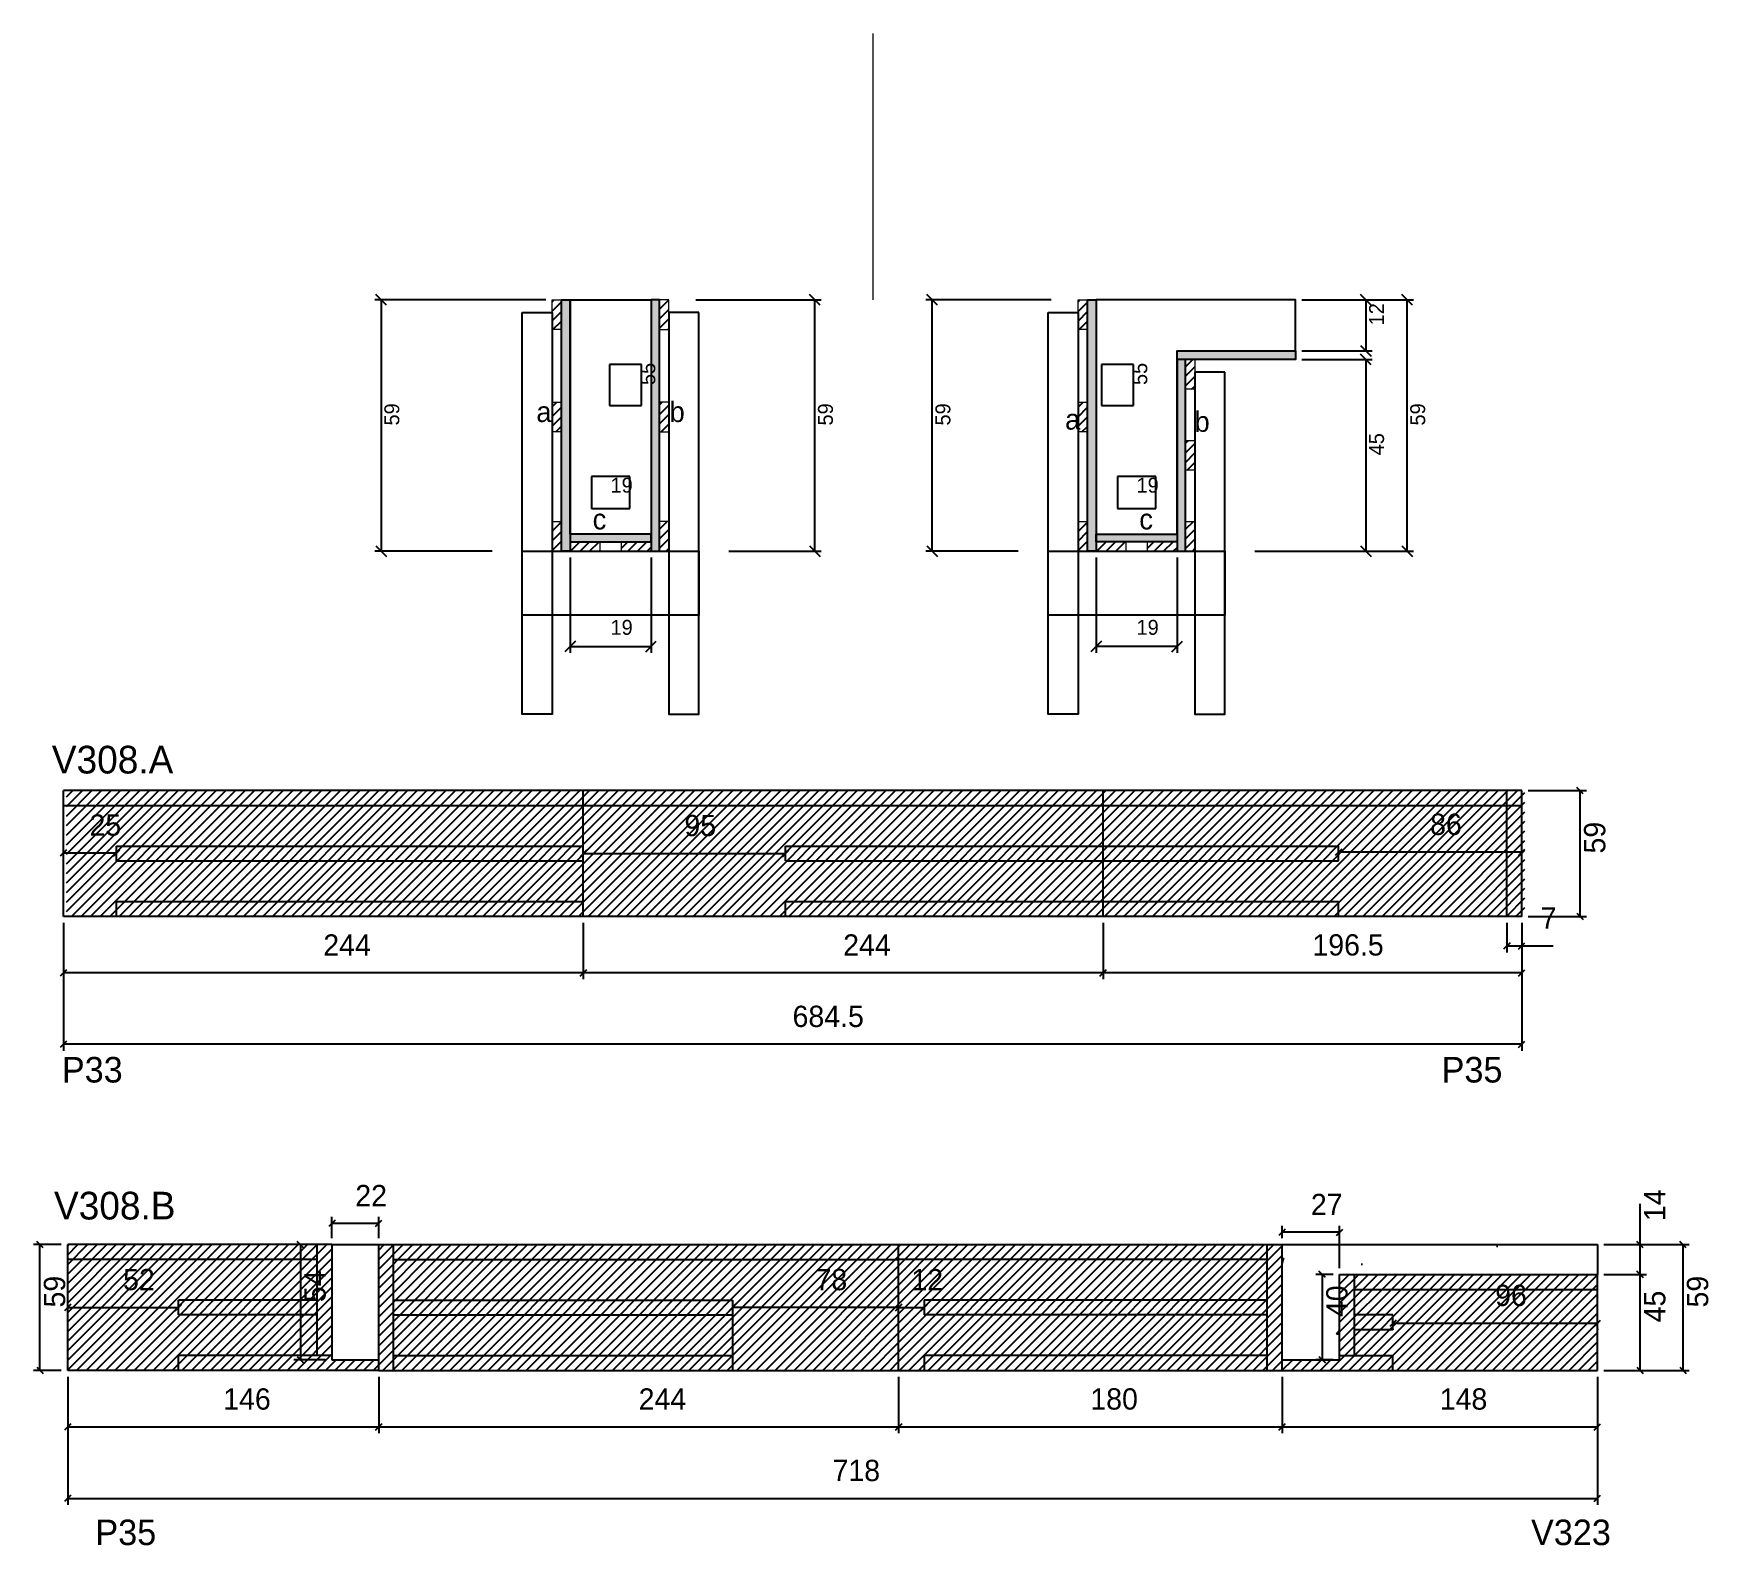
# Model space of a CAD drawing. Header units: metres. Extents: x 2186 to 2973, y 4167 to 4877.
import ezdxf

# ---------------------------------------------------------------- set-up
doc = ezdxf.new("R2010")
doc.units = ezdxf.units.M
for name, color, linetype in [('5', 7, 'Continuous'), ('CONCRETO', 7, 'Continuous'), ('COTA', 7, 'Continuous'), ('Cota Seção (2x)', 7, 'Continuous'), ('detalhes', 7, 'Continuous'), ('Hachura', 7, 'Continuous'), ('Madeira', 7, 'Continuous'), ('Painéis', 7, 'Continuous'), ('REAPROVEITAMENTO', 7, 'Continuous'), ('SARR_2.2x7', 7, 'Continuous'), ('SARR_3.5x7', 7, 'Continuous'), ('Texto Seção', 7, 'Continuous')]:
    doc.layers.add(name, color=color, linetype=linetype)

msp = doc.modelspace()

# ---------------------------------------------------------------- hatches: boundary and pattern name
at = {"layer": 'COTA'}
h = msp.add_hatch(dxfattribs=at)
h.set_pattern_fill('AR-CONC')
h.paths.add_polyline_path([(2348.41, 4254.63), (2348.41, 4308.63), (2326.41, 4308.63), (2326.41, 4254.63), (2348.41, 4254.63), (2348.41, 4254.63)])
h = msp.add_hatch(dxfattribs=at)
h.set_pattern_fill('AR-CONC')
h.paths.add_polyline_path([(2799.41, 4254.63), (2799.41, 4294.63), (2920.41, 4294.63), (2920.41, 4308.63), (2772.41, 4308.63), (2772.41, 4254.63), (2799.41, 4254.63), (2799.41, 4254.63)])
at = {"layer": 'Hachura'}
h = msp.add_hatch(dxfattribs=at)
h.set_pattern_fill('ANSI31')
h.paths.add_polyline_path([(2434.2, 4738.1), (2429.8, 4738.1), (2429.8, 4752.1), (2434.2, 4752.1), (2434.2, 4738.1)])
h = msp.add_hatch(color=7, dxfattribs=at)
h.dxf.hatch_style = 1
h.paths.add_polyline_path([(2434.2, 4752.1), (2438.2, 4752.1), (2438.2, 4634.1), (2434.2, 4634.1), (2434.2, 4752.1)])
h = msp.add_hatch(color=7, dxfattribs=at)
h.dxf.hatch_style = 1
h.paths.add_polyline_path([(2480.2, 4752.1), (2476.2, 4752.1), (2476.2, 4634.1), (2480.2, 4634.1), (2480.2, 4752.1)])
h = msp.add_hatch(dxfattribs=at)
h.set_pattern_fill('ANSI31')
h.paths.add_polyline_path([(2480.2, 4738.1), (2484.6, 4738.1), (2484.6, 4752.1), (2480.2, 4752.1), (2480.2, 4738.1)])
h = msp.add_hatch(dxfattribs=at)
h.set_pattern_fill('ANSI31')
h.paths.add_polyline_path([(2681.09, 4738.1), (2676.69, 4738.1), (2676.69, 4752.1), (2681.09, 4752.1), (2681.09, 4738.1)])
h = msp.add_hatch(color=7, dxfattribs=at)
h.dxf.hatch_style = 1
h.paths.add_polyline_path([(2681.09, 4752.1), (2685.09, 4752.1), (2685.09, 4634.1), (2681.09, 4634.1), (2681.09, 4752.1)])
h = msp.add_hatch(color=7, dxfattribs=at)
h.dxf.hatch_style = 1
h.paths.add_polyline_path([(2723.09, 4724.1), (2723.09, 4728.1), (2778.69, 4728.1), (2778.69, 4724.1), (2723.09, 4724.1)])
h = msp.add_hatch(color=7, dxfattribs=at)
h.dxf.hatch_style = 1
h.paths.add_polyline_path([(2727.09, 4724.1), (2723.09, 4724.1), (2723.09, 4634.1), (2727.09, 4634.1), (2727.09, 4724.1)])
h = msp.add_hatch(dxfattribs=at)
h.set_pattern_fill('ANSI31')
h.paths.add_polyline_path([(2731.49, 4710.1), (2727.09, 4710.1), (2727.09, 4724.1), (2731.49, 4724.1), (2731.49, 4710.1)])
h = msp.add_hatch(dxfattribs=at)
h.set_pattern_fill('ANSI31')
h.paths.add_polyline_path([(2434.2, 4690.07), (2429.8, 4690.07), (2429.8, 4704.07), (2434.2, 4704.07), (2434.2, 4690.07)])
h = msp.add_hatch(dxfattribs=at)
h.set_pattern_fill('ANSI31')
h.paths.add_polyline_path([(2480.2, 4690.07), (2484.6, 4690.07), (2484.6, 4704.07), (2480.2, 4704.07), (2480.2, 4690.07)])
h = msp.add_hatch(dxfattribs=at)
h.set_pattern_fill('ANSI31')
h.paths.add_polyline_path([(2681.09, 4690.07), (2676.69, 4690.07), (2676.69, 4704.07), (2681.09, 4704.07), (2681.09, 4690.07)])
h = msp.add_hatch(dxfattribs=at)
h.set_pattern_fill('ANSI31')
h.paths.add_polyline_path([(2731.49, 4672.1), (2727.09, 4672.1), (2727.09, 4686.1), (2731.49, 4686.1), (2731.49, 4672.1)])
h = msp.add_hatch(dxfattribs=at)
h.set_pattern_fill('ANSI31')
h.paths.add_polyline_path([(2434.2, 4634.1), (2429.8, 4634.1), (2429.8, 4648.1), (2434.2, 4648.1), (2434.2, 4634.1)])
h = msp.add_hatch(dxfattribs=at)
h.set_pattern_fill('ANSI31')
h.paths.add_polyline_path([(2480.2, 4634.1), (2484.6, 4634.1), (2484.6, 4648.1), (2480.2, 4648.1), (2480.2, 4634.1)])
h = msp.add_hatch(dxfattribs=at)
h.set_pattern_fill('ANSI31')
h.paths.add_polyline_path([(2681.09, 4634.1), (2676.69, 4634.1), (2676.69, 4648.1), (2681.09, 4648.1), (2681.09, 4634.1)])
h = msp.add_hatch(dxfattribs=at)
h.set_pattern_fill('ANSI31')
h.paths.add_polyline_path([(2731.49, 4634.1), (2727.09, 4634.1), (2727.09, 4648.1), (2731.49, 4648.1), (2731.49, 4634.1)])
h = msp.add_hatch(color=7, dxfattribs=at)
h.dxf.hatch_style = 1
h.paths.add_polyline_path([(2476.2, 4638.5), (2476.2, 4642.1), (2438.2, 4642.1), (2438.2, 4638.5), (2476.2, 4638.5)])
h = msp.add_hatch(dxfattribs=at)
h.set_pattern_fill('ANSI31')
h.paths.add_polyline_path([(2438.2, 4634.1), (2438.2, 4638.5), (2452.2, 4638.5), (2452.2, 4634.1), (2438.2, 4634.1)])
h = msp.add_hatch(dxfattribs=at)
h.set_pattern_fill('ANSI31')
h.paths.add_polyline_path([(2476.2, 4634.1), (2476.2, 4638.5), (2462.2, 4638.5), (2462.2, 4634.1), (2476.2, 4634.1)])
h = msp.add_hatch(color=7, dxfattribs=at)
h.dxf.hatch_style = 1
h.paths.add_polyline_path([(2685.09, 4638.5), (2685.09, 4642.1), (2723.09, 4642.1), (2723.09, 4638.5), (2685.09, 4638.5)])
h = msp.add_hatch(dxfattribs=at)
h.set_pattern_fill('ANSI31')
h.paths.add_polyline_path([(2685.09, 4634.1), (2685.09, 4638.5), (2699.09, 4638.5), (2699.09, 4634.1), (2685.09, 4634.1)])
h = msp.add_hatch(dxfattribs=at)
h.set_pattern_fill('ANSI31')
h.paths.add_polyline_path([(2723.09, 4634.1), (2723.09, 4638.5), (2709.09, 4638.5), (2709.09, 4634.1), (2723.09, 4634.1)])
at = {"layer": 'REAPROVEITAMENTO'}
h = msp.add_hatch(dxfattribs=at)
h.set_pattern_fill('ANSI31')
h.paths.add_polyline_path([(2886.39, 4462.72), (2886.39, 4521.72), (2201.89, 4521.72), (2201.89, 4462.72), (2886.39, 4462.72), (2886.39, 4462.72)])
h = msp.add_hatch(dxfattribs=at)
h.set_pattern_fill('ANSI31')
h.paths.add_polyline_path([(2326.41, 4254.63), (2326.41, 4308.63), (2202.41, 4308.63), (2202.41, 4249.63), (2348.41, 4249.63), (2348.41, 4254.63), (2326.41, 4254.63), (2326.41, 4254.63)])
h = msp.add_hatch(dxfattribs=at)
h.set_pattern_fill('ANSI31')
h.paths.add_polyline_path([(2592.41, 4249.63), (2592.41, 4308.63), (2348.41, 4308.63), (2348.41, 4249.63), (2592.41, 4249.63), (2592.41, 4249.63)])
h = msp.add_hatch(dxfattribs=at)
h.set_pattern_fill('ANSI31')
h.paths.add_polyline_path([(2772.41, 4249.63), (2772.41, 4308.63), (2592.41, 4308.63), (2592.41, 4249.63), (2772.41, 4249.63)])
h = msp.add_hatch(dxfattribs=at)
h.set_pattern_fill('ANSI31')
h.paths.add_polyline_path([(2920.41, 4249.63), (2920.41, 4294.63), (2799.41, 4294.63), (2799.41, 4254.63), (2772.41, 4254.63), (2772.41, 4249.63), (2920.41, 4249.63)])

# ---------------------------------------------------------------- linework, layer by layer
at = {"layer": 'CONCRETO', "color": 251, "lineweight": 25}
for points in [[(2438.2, 4752.1), (2438.2, 4752.1), (2476.2, 4752.1), (2476.2, 4724.1), (2476.2, 4724.1), (2476.2, 4642.1), (2438.2, 4642.1), (2438.2, 4752.1)], [(2778.69, 4728.1), (2778.69, 4752.1), (2685.09, 4752.1), (2685.09, 4724.1), (2685.09, 4724.1), (2685.09, 4642.1), (2723.09, 4642.1), (2723.09, 4728.1)]]:
    msp.add_lwpolyline(points, close=True, dxfattribs=at)
at = {"layer": 'COTA', "color": 4, "lineweight": 25}
for p, q in [((2426.8, 4752.1), (2346.55, 4752.1)), ((2349.55, 4752.1), (2349.55, 4634.1)), ((2497.2, 4752.1), (2556.07, 4752.1)), ((2553.07, 4634.1), (2553.07, 4752.1)), ((2664.09, 4752.1), (2605.22, 4752.1)), ((2608.22, 4634.1), (2608.22, 4752.1)), ((2781.69, 4752.1), (2834.07, 4752.1)), ((2781.69, 4752.1), (2814.75, 4752.1)), ((2811.75, 4752.1), (2811.75, 4728.1)), ((2831.07, 4634.1), (2831.07, 4752.1)), ((2781.69, 4728.1), (2814.75, 4728.1)), ((2781.69, 4724.1), (2814.75, 4724.1)), ((2811.75, 4724.1), (2811.75, 4634.1)), ((2401.6, 4634.1), (2346.55, 4634.1)), ((2438.2, 4631.1), (2438.2, 4586.37)), ((2476.2, 4631.1), (2476.2, 4586.37)), ((2512.8, 4634.1), (2556.07, 4634.1)), ((2648.49, 4634.1), (2605.22, 4634.1)), ((2685.09, 4631.1), (2685.09, 4586.37)), ((2723.09, 4631.1), (2723.09, 4586.37)), ((2759.69, 4634.1), (2834.07, 4634.1)), ((2759.69, 4634.1), (2814.75, 4634.1)), ((2438.2, 4589.37), (2476.2, 4589.37)), ((2723.09, 4589.37), (2685.09, 4589.37)), ((2887.89, 4521.72), (2915.25, 4521.72)), ((2912.25, 4462.72), (2912.25, 4521.72)), ((2200.39, 4495.22), (2200.39, 4495.45)), ((2200.39, 4492.45), (2225.39, 4492.45)), ((2225.39, 4495.22), (2225.39, 4495.45)), ((2444.39, 4492.22), (2539.39, 4492.22)), ((2798.89, 4495.22), (2798.89, 4495.79)), ((2884.89, 4492.79), (2798.89, 4492.79)), ((2884.89, 4495.22), (2884.89, 4495.79)), ((2200.39, 4459.72), (2200.39, 4399.65)), ((2200.39, 4459.72), (2200.39, 4433.18)), ((2444.39, 4459.72), (2444.39, 4433.18)), ((2444.39, 4459.72), (2444.39, 4433.18)), ((2688.39, 4459.72), (2688.39, 4433.18)), ((2688.39, 4459.72), (2688.39, 4433.18)), ((2877.89, 4459.72), (2877.89, 4445.82)), ((2884.89, 4459.72), (2884.89, 4433.18)), ((2884.89, 4459.72), (2884.89, 4399.65)), ((2884.89, 4459.72), (2884.89, 4445.82)), ((2887.89, 4462.72), (2915.25, 4462.72)), ((2877.89, 4448.82), (2884.89, 4448.82)), ((2884.89, 4448.82), (2899.63, 4448.82)), ((2444.39, 4436.18), (2200.39, 4436.18)), ((2688.39, 4436.18), (2444.39, 4436.18)), ((2884.89, 4436.18), (2688.39, 4436.18)), ((2884.89, 4402.65), (2200.39, 4402.65)), ((2940.41, 4308.63), (2940.41, 4327.74)), ((2326.41, 4311.63), (2326.41, 4321.66)), ((2326.41, 4318.66), (2348.41, 4318.66)), ((2348.41, 4311.63), (2348.41, 4321.66)), ((2772.41, 4311.63), (2772.41, 4317.41)), ((2799.41, 4297.63), (2799.41, 4317.41)), ((2199.41, 4308.63), (2186.37, 4308.63)), ((2189.37, 4249.63), (2189.37, 4308.63)), ((2323.41, 4308.63), (2308.61, 4308.63)), ((2311.61, 4308.63), (2311.61, 4254.63)), ((2799.41, 4314.41), (2772.41, 4314.41)), ((2923.41, 4308.63), (2943.41, 4308.63)), ((2923.41, 4308.63), (2963.55, 4308.63)), ((2940.41, 4294.63), (2940.41, 4308.63)), ((2960.55, 4308.63), (2960.55, 4249.63)), ((2796.41, 4294.63), (2788.23, 4294.63)), ((2791.23, 4294.63), (2791.23, 4254.63)), ((2923.41, 4294.63), (2943.41, 4294.63)), ((2923.41, 4294.63), (2943.41, 4294.63)), ((2940.41, 4249.63), (2940.41, 4294.63)), ((2202.41, 4279.13), (2254.41, 4279.13)), ((2592.41, 4279.13), (2514.41, 4279.13)), ((2592.41, 4279.13), (2604.41, 4279.13)), ((2323.41, 4254.63), (2308.61, 4254.63)), ((2796.41, 4254.63), (2788.23, 4254.63)), ((2199.41, 4249.63), (2186.37, 4249.63)), ((2202.41, 4246.63), (2202.41, 4220.09)), ((2202.41, 4246.63), (2202.41, 4186.55)), ((2348.41, 4246.63), (2348.41, 4220.09)), ((2348.41, 4246.63), (2348.41, 4220.09)), ((2592.41, 4246.63), (2592.41, 4220.09)), ((2592.41, 4246.63), (2592.41, 4220.09)), ((2772.41, 4246.63), (2772.41, 4220.09)), ((2772.41, 4246.63), (2772.41, 4220.09)), ((2920.41, 4246.63), (2920.41, 4220.09)), ((2920.41, 4246.63), (2920.41, 4186.55)), ((2923.41, 4249.63), (2943.41, 4249.63)), ((2923.41, 4249.63), (2963.55, 4249.63)), ((2202.41, 4223.09), (2348.41, 4223.09)), ((2348.41, 4223.09), (2592.41, 4223.09)), ((2592.41, 4223.09), (2772.41, 4223.09)), ((2772.41, 4223.09), (2920.41, 4223.09)), ((2202.41, 4189.55), (2920.41, 4189.55))]:
    msp.add_line(p, q, dxfattribs=at)
at = {"layer": 'COTA', "color": 0, "lineweight": 25}
for p, q in [((2913.75, 4520.22), (2910.75, 4523.22)), ((2201.89, 4493.95), (2198.89, 4490.95)), ((2223.89, 4490.95), (2226.89, 4493.95)), ((2445.89, 4493.72), (2442.89, 4490.72)), ((2537.89, 4490.72), (2540.89, 4493.72)), ((2800.39, 4494.29), (2797.39, 4491.29)), ((2883.39, 4491.29), (2886.39, 4494.29)), ((2910.75, 4464.22), (2913.75, 4461.22)), ((2879.39, 4450.32), (2876.39, 4447.32)), ((2883.39, 4447.32), (2886.39, 4450.32)), ((2201.89, 4437.68), (2198.89, 4434.68)), ((2445.89, 4437.68), (2442.89, 4434.68)), ((2442.89, 4434.68), (2445.89, 4437.68)), ((2689.89, 4437.68), (2686.89, 4434.68)), ((2686.89, 4434.68), (2689.89, 4437.68)), ((2883.39, 4434.68), (2886.39, 4437.68)), ((2201.89, 4404.15), (2198.89, 4401.15)), ((2883.39, 4401.15), (2886.39, 4404.15)), ((2327.91, 4320.16), (2324.91, 4317.16)), ((2346.91, 4317.16), (2349.91, 4320.16)), ((2190.87, 4307.13), (2187.87, 4310.13)), ((2313.11, 4307.13), (2310.11, 4310.13)), ((2773.91, 4315.91), (2770.91, 4312.91)), ((2797.91, 4312.91), (2800.91, 4315.91)), ((2941.91, 4307.13), (2938.91, 4310.13)), ((2962.05, 4307.13), (2959.05, 4310.13)), ((2792.73, 4293.13), (2789.73, 4296.13)), ((2941.91, 4293.13), (2938.91, 4296.13)), ((2938.91, 4296.13), (2941.91, 4293.13)), ((2203.91, 4280.63), (2200.91, 4277.63)), ((2252.91, 4277.63), (2255.91, 4280.63)), ((2515.91, 4280.63), (2512.91, 4277.63)), ((2593.91, 4280.63), (2590.91, 4277.63)), ((2590.91, 4277.63), (2593.91, 4280.63)), ((2602.91, 4277.63), (2605.91, 4280.63)), ((2310.11, 4256.13), (2313.11, 4253.13)), ((2789.73, 4256.13), (2792.73, 4253.13)), ((2187.87, 4251.13), (2190.87, 4248.13)), ((2938.91, 4251.13), (2941.91, 4248.13)), ((2959.05, 4251.13), (2962.05, 4248.13)), ((2203.91, 4224.59), (2200.91, 4221.59)), ((2346.91, 4221.59), (2349.91, 4224.59)), ((2349.91, 4224.59), (2346.91, 4221.59)), ((2590.91, 4221.59), (2593.91, 4224.59)), ((2593.91, 4224.59), (2590.91, 4221.59)), ((2773.91, 4224.59), (2770.91, 4221.59)), ((2770.91, 4221.59), (2773.91, 4224.59)), ((2918.91, 4221.59), (2921.91, 4224.59)), ((2203.91, 4191.05), (2200.91, 4188.05)), ((2918.91, 4188.05), (2921.91, 4191.05))]:
    msp.add_line(p, q, dxfattribs=at)
at = {"layer": 'COTA', "color": 241, "lineweight": 25}
for p, q in [((2326.41, 4308.63), (2348.41, 4308.63)), ((2772.41, 4308.63), (2920.41, 4308.63)), ((2920.41, 4308.63), (2920.41, 4294.63))]:
    msp.add_line(p, q, dxfattribs=at)
at = {"layer": 'COTA', "color": 0, "lineweight": 25}
for points in [[(2352.05, 4749.6), (2347.05, 4754.6)], [(2555.57, 4749.6), (2550.57, 4754.6)], [(2610.72, 4749.6), (2605.72, 4754.6)], [(2814.25, 4749.6), (2809.25, 4754.6)], [(2833.57, 4749.6), (2828.57, 4754.6)], [(2809.25, 4730.6), (2814.25, 4725.6)], [(2814.25, 4721.6), (2809.25, 4726.6)], [(2347.05, 4636.6), (2352.05, 4631.6)], [(2550.57, 4636.6), (2555.57, 4631.6)], [(2605.72, 4636.6), (2610.72, 4631.6)], [(2809.25, 4636.6), (2814.25, 4631.6)], [(2828.57, 4636.6), (2833.57, 4631.6)], [(2440.7, 4591.87), (2435.7, 4586.87)], [(2473.7, 4586.87), (2478.7, 4591.87)], [(2687.59, 4591.87), (2682.59, 4586.87)], [(2720.59, 4586.87), (2725.59, 4591.87)]]:
    msp.add_lwpolyline(points, dxfattribs=at)
at = {"layer": 'Cota Seção (2x)', "color": 180, "lineweight": 25}
for p, q in [((2471.7, 4721.76), (2456.7, 4721.76)), ((2456.7, 4721.76), (2456.7, 4702.43)), ((2471.7, 4702.43), (2471.7, 4721.76)), ((2702.61, 4721.76), (2687.61, 4721.76)), ((2687.61, 4721.76), (2687.61, 4702.43)), ((2702.61, 4702.43), (2702.61, 4721.76)), ((2456.7, 4702.43), (2471.7, 4702.43)), ((2687.61, 4702.43), (2702.61, 4702.43)), ((2466.2, 4669.1), (2448.2, 4669.1)), ((2448.2, 4669.1), (2448.2, 4654.1)), ((2466.2, 4654.1), (2466.2, 4669.1)), ((2713.09, 4669.1), (2695.09, 4669.1)), ((2695.09, 4669.1), (2695.09, 4654.1)), ((2713.09, 4654.1), (2713.09, 4669.1)), ((2448.2, 4654.1), (2466.2, 4654.1)), ((2695.09, 4654.1), (2713.09, 4654.1))]:
    msp.add_line(p, q, dxfattribs=at)
at = {"layer": 'Madeira', "color": 126, "lineweight": 18}
for points in [[(2434.2, 4738.1), (2429.8, 4738.1), (2429.8, 4752.1), (2434.2, 4752.1)], [(2480.2, 4738.1), (2484.6, 4738.1), (2484.6, 4752.1), (2480.2, 4752.1)], [(2681.09, 4738.1), (2676.69, 4738.1), (2676.69, 4752.1), (2681.09, 4752.1)], [(2731.49, 4710.1), (2727.09, 4710.1), (2727.09, 4724.1), (2731.49, 4724.1)], [(2434.2, 4690.07), (2429.8, 4690.07), (2429.8, 4704.07), (2434.2, 4704.07)], [(2480.2, 4690.07), (2484.6, 4690.07), (2484.6, 4704.07), (2480.2, 4704.07)], [(2681.09, 4690.07), (2676.69, 4690.07), (2676.69, 4704.07), (2681.09, 4704.07)], [(2731.49, 4672.1), (2727.09, 4672.1), (2727.09, 4686.1), (2731.49, 4686.1)], [(2434.2, 4634.1), (2429.8, 4634.1), (2429.8, 4648.1), (2434.2, 4648.1)], [(2480.2, 4634.1), (2484.6, 4634.1), (2484.6, 4648.1), (2480.2, 4648.1)], [(2681.09, 4634.1), (2676.69, 4634.1), (2676.69, 4648.1), (2681.09, 4648.1)], [(2731.49, 4634.1), (2727.09, 4634.1), (2727.09, 4648.1), (2731.49, 4648.1)], [(2438.2, 4634.1), (2438.2, 4638.5), (2452.2, 4638.5), (2452.2, 4634.1)], [(2476.2, 4634.1), (2476.2, 4638.5), (2462.2, 4638.5), (2462.2, 4634.1)], [(2685.09, 4634.1), (2685.09, 4638.5), (2699.09, 4638.5), (2699.09, 4634.1)], [(2723.09, 4634.1), (2723.09, 4638.5), (2709.09, 4638.5), (2709.09, 4634.1)]]:
    msp.add_lwpolyline(points, close=True, dxfattribs=at)
at = {"layer": 'Painéis', "color": 200, "lineweight": 25}
for p, q in [((2884.89, 4521.72), (2200.39, 4521.72)), ((2200.39, 4462.72), (2200.39, 4521.72)), ((2444.39, 4462.72), (2444.39, 4521.72)), ((2688.39, 4462.72), (2688.39, 4521.72)), ((2884.89, 4462.72), (2884.89, 4521.72)), ((2884.89, 4462.72), (2200.39, 4462.72)), ((2326.41, 4308.63), (2202.41, 4308.63)), ((2202.41, 4249.63), (2202.41, 4308.63)), ((2326.41, 4308.63), (2326.41, 4254.63)), ((2348.41, 4308.63), (2772.41, 4308.63)), ((2348.41, 4249.63), (2348.41, 4308.63)), ((2592.41, 4249.63), (2592.41, 4308.63)), ((2772.41, 4249.63), (2772.41, 4308.63)), ((2799.41, 4294.63), (2920.41, 4294.63)), ((2799.41, 4254.63), (2799.41, 4294.63)), ((2920.41, 4249.63), (2920.41, 4294.63)), ((2326.41, 4254.63), (2348.41, 4254.63)), ((2772.41, 4249.63), (2772.41, 4254.63)), ((2772.41, 4254.63), (2799.41, 4254.63)), ((2348.41, 4249.63), (2202.41, 4249.63)), ((2348.41, 4249.63), (2772.41, 4249.63)), ((2772.41, 4249.63), (2920.41, 4249.63))]:
    msp.add_line(p, q, dxfattribs=at)
at = {"layer": 'Painéis', "color": 0, "lineweight": 25}
for p, q in [((2825.91, 4273.19), (2822.91, 4270.19)), ((2918.91, 4270.19), (2921.91, 4273.19))]:
    msp.add_line(p, q, dxfattribs=at)
at = {"layer": 'Painéis', "color": 4, "lineweight": 25}
for p, q in [((2920.41, 4271.69), (2824.41, 4271.69)), ((2824.41, 4269.13), (2824.41, 4268.69)), ((2920.41, 4269.13), (2920.41, 4268.69))]:
    msp.add_line(p, q, dxfattribs=at)
at = {"layer": 'Painéis', "color": 200, "lineweight": 25}
for points in [[(2434.2, 4752.1), (2438.2, 4752.1), (2438.2, 4634.1), (2434.2, 4634.1)], [(2480.2, 4752.1), (2476.2, 4752.1), (2476.2, 4634.1), (2480.2, 4634.1)], [(2681.09, 4752.1), (2685.09, 4752.1), (2685.09, 4634.1), (2681.09, 4634.1)], [(2723.09, 4724.1), (2723.09, 4728.1), (2778.69, 4728.1), (2778.69, 4724.1)], [(2727.09, 4724.1), (2723.09, 4724.1), (2723.09, 4634.1), (2727.09, 4634.1)], [(2476.2, 4638.5), (2476.2, 4642.1), (2438.2, 4642.1), (2438.2, 4638.5)], [(2685.09, 4638.5), (2685.09, 4642.1), (2723.09, 4642.1), (2723.09, 4638.5)]]:
    msp.add_lwpolyline(points, close=True, dxfattribs=at)
at = {"layer": 'SARR_2.2x7', "color": 40, "lineweight": 25}
for p, q in [((2798.89, 4521.72), (2798.89, 4522.06)), ((2877.89, 4462.72), (2877.89, 4521.72)), ((2200.39, 4514.72), (2444.39, 4514.72)), ((2444.39, 4514.72), (2688.39, 4514.72)), ((2688.39, 4514.72), (2884.89, 4514.72)), ((2225.39, 4495.72), (2444.39, 4495.72)), ((2225.39, 4488.72), (2225.39, 4495.72)), ((2539.39, 4495.72), (2688.39, 4495.72)), ((2539.39, 4488.72), (2539.39, 4495.72)), ((2688.39, 4495.72), (2798.89, 4495.72)), ((2798.89, 4488.72), (2798.89, 4495.72)), ((2225.39, 4488.72), (2444.39, 4488.72)), ((2539.39, 4488.72), (2688.39, 4488.72)), ((2688.39, 4488.72), (2798.89, 4488.72)), ((2225.39, 4469.72), (2444.39, 4469.72)), ((2225.39, 4462.72), (2225.39, 4469.72)), ((2539.39, 4469.72), (2688.39, 4469.72)), ((2539.39, 4462.72), (2539.39, 4469.72)), ((2688.39, 4469.72), (2798.89, 4469.72)), ((2798.89, 4462.72), (2798.89, 4469.72)), ((2319.45, 4256.63), (2319.45, 4308.63)), ((2355.36, 4249.63), (2355.36, 4308.63)), ((2765.45, 4249.63), (2765.45, 4308.63)), ((2319.45, 4301.63), (2202.41, 4301.63)), ((2355.36, 4301.63), (2592.41, 4301.63)), ((2765.45, 4301.63), (2592.41, 4301.63)), ((2806.36, 4256.63), (2806.36, 4294.63)), ((2806.36, 4287.63), (2920.41, 4287.63)), ((2254.41, 4275.63), (2254.41, 4282.63)), ((2319.45, 4282.63), (2254.41, 4282.63)), ((2355.36, 4282.63), (2514.41, 4282.63)), ((2514.41, 4282.63), (2514.41, 4249.63)), ((2765.45, 4282.63), (2604.41, 4282.63)), ((2604.41, 4282.63), (2604.41, 4275.63)), ((2319.45, 4275.63), (2254.41, 4275.63)), ((2355.36, 4275.63), (2514.41, 4275.63)), ((2765.45, 4275.63), (2604.41, 4275.63)), ((2824.41, 4275.63), (2806.36, 4275.63)), ((2824.41, 4268.63), (2824.41, 4275.63)), ((2824.41, 4268.63), (2806.36, 4268.63)), ((2254.41, 4249.63), (2254.41, 4256.63)), ((2326.41, 4256.63), (2254.41, 4256.63)), ((2355.36, 4256.63), (2514.41, 4256.63)), ((2765.45, 4256.63), (2604.41, 4256.63)), ((2604.41, 4256.63), (2604.41, 4249.63)), ((2799.41, 4256.63), (2824.41, 4256.63)), ((2824.41, 4249.63), (2824.41, 4256.63))]:
    msp.add_line(p, q, dxfattribs=at)
at = {"layer": 'SARR_3.5x7', "color": 81, "lineweight": 25}
for points in [[(2415.8, 4746.1), (2429.8, 4746.1), (2429.8, 4557.62), (2415.8, 4557.62)], [(2498.6, 4746.1), (2484.6, 4746.1), (2484.6, 4557.62), (2498.6, 4557.62)], [(2662.69, 4746.1), (2676.69, 4746.1), (2676.69, 4557.62), (2662.69, 4557.62)], [(2745.49, 4718.1), (2731.49, 4718.1), (2731.49, 4557.62), (2745.49, 4557.62)], [(2415.8, 4634.1), (2498.6, 4634.1), (2498.6, 4604.04), (2415.8, 4604.04)], [(2662.69, 4634.1), (2745.49, 4634.1), (2745.49, 4604.04), (2662.69, 4604.04)]]:
    msp.add_lwpolyline(points, close=True, dxfattribs=at)
at = {"layer": 'Texto Seção', "color": 252, "lineweight": 15}
msp.add_line((2580.43, 4752.1), (2580.43, 4877.1), dxfattribs=at)

# ---------------------------------------------------------------- texts
at = {"layer": '5', "color": 5, "lineweight": 25}
for s, p in [('P33', (2199.68, 4384.72)), ('P35', (2847.28, 4384.72)), ('P35', (2215.4, 4167.58)), ('V323', (2889.24, 4167.58))]:
    msp.add_text(s, height=12, rotation=0.00004, dxfattribs=at).set_placement(p)
at = {"layer": 'COTA', "color": 1, "lineweight": 25}
for s, p in [('12', (2820.25, 4740.1)), ('59', (2358.05, 4693.1)), ('59', (2561.57, 4693.1)), ('59', (2616.72, 4693.1)), ('59', (2839.57, 4693.1)), ('45', (2820.25, 4679.1))]:
    msp.add_text(s, height=7, rotation=90, dxfattribs=at).set_placement(p)
for p in [(2457.2, 4594.87), (2704.09, 4594.87)]:
    msp.add_text('19', height=7, dxfattribs=at).set_placement(p)
at = {"layer": 'COTA', "color": 240, "lineweight": 25}
for s, p in [('25', (2212.64, 4500.56)), ('95', (2491.89, 4500.36)), ('86', (2841.89, 4500.92)), ('7', (2893.76, 4456.89)), ('244', (2322.39, 4444.26)), ('244', (2566.39, 4444.26)), ('196.5', (2786.64, 4444.32)), ('684.5', (2542.64, 4410.78)), ('22', (2337.41, 4326.66)), ('27', (2785.91, 4322.48)), ('52', (2228.41, 4287.24)), ('78', (2553.41, 4287.22)), ('12', (2598.41, 4287.19)), ('146', (2275.41, 4231.19)), ('244', (2470.41, 4231.16)), ('180', (2682.41, 4231.21)), ('148', (2846.41, 4231.18)), ('718', (2561.41, 4197.64))]:
    msp.add_text(s, height=10, dxfattribs=at).set_placement(p)
for s, p in [('59', (2924.11, 4492.22)), ('14', (2952.33, 4319.69)), ('59', (2201.23, 4279.13)), ('54', (2323.5, 4281.63)), ('59', (2972.41, 4279.13)), ('40', (2803.13, 4274.63)), ('45', (2952.3, 4272.13))]:
    msp.add_text(s, height=10, rotation=90, dxfattribs=at).set_placement(p)
at = {"layer": 'Cota Seção (2x)', "color": 1, "lineweight": 25}
for p in [(2478.2, 4712.1), (2709.11, 4712.1)]:
    msp.add_text('55', height=7, rotation=90, dxfattribs=at).set_placement(p)
for p in [(2457.2, 4661.6), (2704.09, 4661.6)]:
    msp.add_text('19', height=7, dxfattribs=at).set_placement(p)
at = {"layer": 'detalhes', "color": 4, "lineweight": 25}
for s, p in [('a', (2422.37, 4694.73)), ('b', (2484.92, 4694.72)), ('a', (2670.55, 4691.18)), ('b', (2731.3, 4690.12)), ('c', (2448.8, 4644.33)), ('c', (2705.39, 4644.33))]:
    msp.add_text(s, height=9.6, dxfattribs=at).set_placement(p)
at = {"layer": 'Painéis', "color": 240, "lineweight": 25}
msp.add_text('96', height=10, dxfattribs=at).set_placement((2872.41, 4279.82))
at = {"layer": 'Texto Seção', "color": 7, "lineweight": 15}
for s, p in [('V308.A', (2194.98, 4529.77)), ('V308.B', (2195.99, 4320.43))]:
    msp.add_text(s, height=13, dxfattribs=at).set_placement(p)

doc.saveas('drawing.dxf')
